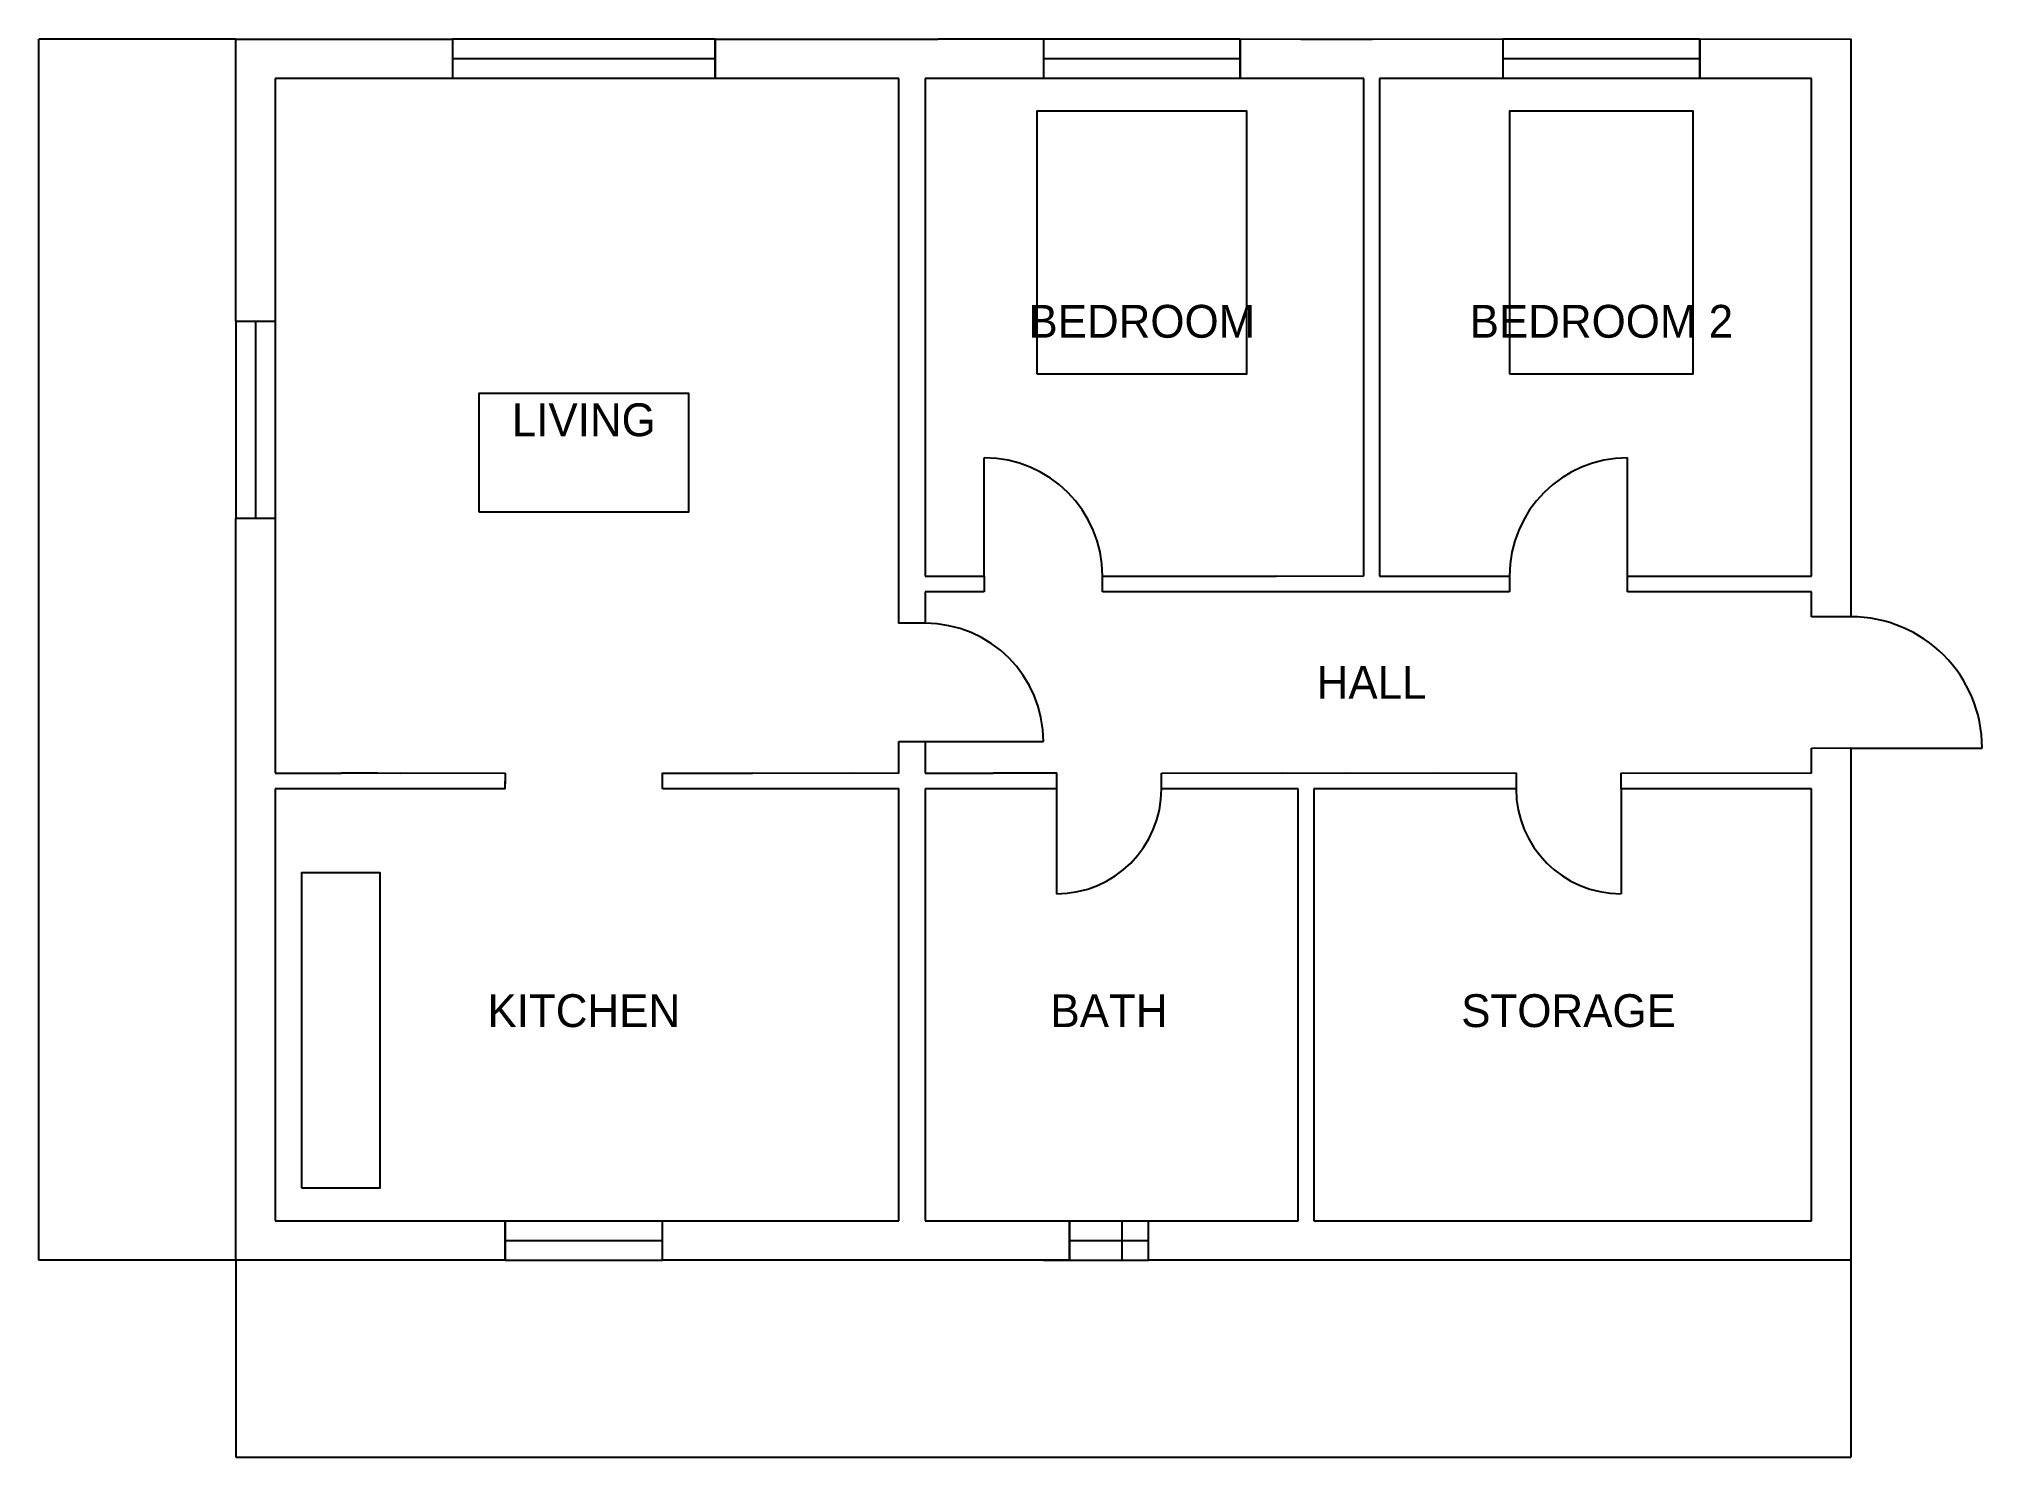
# Model space of a CAD drawing. Header units: millimetres. Extents: x -1650 to 13150, y -1650 to 9151.
import ezdxf
from ezdxf.enums import TextEntityAlignment as Align

# ---------------------------------------------------------------- set-up
doc = ezdxf.new("R2010")
doc.units = ezdxf.units.MM
for name, color, linetype in [('A-ANNO-DIMS', 7, 'Continuous'), ('A-AREA-IDEN', 7, 'Continuous'), ('A-DOOR', 7, 'Continuous'), ('A-GLAZ', 7, 'Continuous'), ('A-WALL', 7, 'Continuous'), ('I-FURN', 7, 'Continuous')]:
    doc.layers.add(name, color=color, linetype=linetype)
doc.styles.add('OpenSansCondensed-Light', font='OpenSansCondensed-Light.ttf')
doc.dimstyles.new('EZDXF', dxfattribs={"dimtxt": 0.25, "dimasz": 0.175, "dimexe": 0.375, "dimexo": 0.125, "dimgap": 0.1, "dimtad": 1, "dimlfac": 100, "dimzin": 12, "dimdsep": 46, "dimtxsty": 'OpenSansCondensed-Light', "dimblk": 'ARCHTICK', "dimcen": 2.5, "dimazin": 3, "dimtfac": 0.5, "dimtmove": 2, "dimatfit": 3})

# ---------------------------------------------------------------- blocks, each defined once
blk = doc.blocks.new('WINDOW_3L')
for p, q in [((0, 0.5), (1, 0.5)), ((0, -0.5), (0, 0.5)), ((1, -0.5), (1, 0.5)), ((0, 0), (1, 0)), ((0, -0.5), (1, -0.5))]:
    blk.add_line(p, q)
blk = doc.blocks.new('_ARCHTICK')
at = {"color": 0, "linetype": 'BYBLOCK', "const_width": 0.15}
blk.add_lwpolyline([(-0.5, -0.5), (0.5, 0.5)], dxfattribs=at)

msp = doc.modelspace()

# ---------------------------------------------------------------- linework, layer by layer
at = {"layer": 'A-DOOR'}
for p, q in [((5550, 5060), (5550, 5960)), ((10450, 5060), (10450, 5960)), ((5100, 3800), (6000, 3800)), ((12150, 3750), (13150, 3750)), ((6100, 3440), (6100, 2640)), ((10400, 3440), (10400, 2640))]:
    msp.add_line(p, q, dxfattribs=at)
for centre, radius, start, end in [((5550, 5060), 900, 0, 90), ((10450, 5060), 900, 90, -180), ((12150, 3750), 1000, 0, 90), ((5100, 3800), 900, 0, 90), ((6100, 3440), 800, -90, 0), ((10400, 3440), 800, -180, -90)]:
    msp.add_arc(centre, radius, start, end, dxfattribs=at)
at = {"layer": 'A-WALL'}
for p, q in [((-149.87201, 8584.20044), (-149.68662, 9151.07873)), ((-149.69578, 9149.90753), (1500.06649, 9149.85319)), ((-149.69578, 9149.90753), (1500.06649, 9149.85319)), ((1500.27898, 9150.16897), (1500.36, 8849.82144)), ((3499.62894, 9149.78117), (5196.66659, 9150.03175)), ((3499.76052, 8850.10239), (3500.23909, 9149.67685)), ((5196.33951, 9150.39745), (6001.06781, 9150.27901)), ((6000.31412, 9149.91038), (5999.9604, 8849.7575)), ((7500.13087, 8850.1982), (7499.62149, 9150.21799)), ((7500.00223, 9150.14855), (7962.10001, 9149.65644)), ((7961.20429, 9150.04134), (8506.78367, 9150.05499)), ((7961.20429, 9150.04134), (8506.78367, 9150.05499)), ((8507.70092, 9149.76313), (9499.21184, 9150.39224)), ((9500.21178, 9149.86146), (9499.97357, 8850.01223)), ((10999.74709, 8850.12305), (11000.06447, 9149.96961)), ((10999.92704, 9150.14746), (12149.64223, 9149.85212)), ((12149.98209, 9150.37853), (12149.79497, 8263.83695)), ((12149.98209, 9150.37853), (12149.79497, 8263.83695)), ((422.50824, 8849.88337), (149.58466, 8850.05123)), ((149.81313, 8850.2234), (150.23748, 7000.38721)), ((149.81313, 8850.2234), (150.23748, 7000.38721)), ((512.15942, 8850.26298), (422.13155, 8850.08604)), ((1500.01598, 8850.13772), (512.82852, 8850.27352)), ((3881.07948, 8849.67749), (3499.47623, 8849.70603)), ((4069.39843, 8850.0825), (3882.09357, 8849.75575)), ((4086.59082, 8849.70917), (4069.85656, 8850.10231)), ((4900.29107, 8850.0272), (4086.18163, 8849.77294)), ((4900.29107, 8850.0272), (4086.18163, 8849.77294)), ((4900.14963, 8102.05072), (4899.88428, 8849.27759)), ((5454.5231, 8850.32799), (5099.41227, 8849.87881)), ((5099.94315, 8849.62808), (5100.0265, 7701.41125)), ((5573.18412, 8850.38439), (5455.90878, 8850.02957)), ((6000.17755, 8850.25468), (5573.86274, 8850.17413)), ((6000.17755, 8850.25468), (5573.86274, 8850.17413)), ((8044.90372, 8849.91885), (7499.86632, 8850.02433)), ((8440.28454, 8850.03356), (8043.74321, 8849.94366)), ((8440.11041, 5060.24762), (8439.66096, 8850.07803)), ((8559.92424, 8849.7561), (8559.73206, 5060.01005)), ((9499.6106, 8850.16082), (8560.27541, 8849.74502)), ((11434.42643, 8849.72055), (10998.98081, 8850.26908)), ((11512.06856, 8850.27039), (11434.88755, 8849.95547)), ((11849.99552, 8849.70669), (11512.59185, 8850.2418)), ((11849.68198, 5060.03332), (11849.65799, 8849.66915)), ((-150.15917, 7985.62887), (-150.23794, 8582.5165)), ((12150.17819, 8263.58149), (12150.38306, 5699.84489)), ((12150.17819, 8263.58149), (12150.38306, 5699.84489)), ((4899.70357, 8005.25485), (4899.61823, 8103.22415)), ((4899.98123, 6524.3675), (4899.75316, 8006.3274)), ((-150.0022, 7448.68385), (-149.66363, 7985.88602)), ((5099.97645, 7702.76449), (5100.32045, 5058.76655)), ((-150.37617, 7000.08103), (-150.01523, 7449.12705)), ((8559.84721, 7330.62472), (8559.76044, 5619.61997)), ((150.11193, 6999.89495), (-150.33763, 6999.75844)), ((4899.97853, 4699.70157), (4899.94694, 6524.07394)), ((4899.97659, 4811.70285), (4899.95467, 6077.53057)), ((12149.69207, 5701.00274), (12149.96455, 4749.45206)), ((-150.34947, 4078.83401), (-149.69635, 5501.0748)), ((-150.16468, 5499.60368), (149.66799, 5500.12384)), ((149.78373, 5499.83123), (149.65618, 4248.56173)), ((149.78373, 5499.83123), (149.65618, 4248.56173)), ((5100.06316, 5060.15125), (5550.20627, 5059.95154)), ((5550.04922, 5059.73148), (5550.01137, 4940.32577)), ((6449.92124, 5059.64037), (7776.66753, 5059.90054)), ((6450.39991, 4940.11381), (6450.161, 5060.20939)), ((7777.44198, 5060.32451), (8438.83539, 5060.00626)), ((8560.10351, 5059.92361), (9550.07968, 5060.00343)), ((9549.80661, 5060.32904), (9550.19555, 4940.22239)), ((10450.10648, 4940.20268), (10449.75185, 5059.79917)), ((10450.30302, 5059.63161), (11849.64863, 5059.81675)), ((5099.99812, 4939.92887), (5099.69142, 4699.60395)), ((5550.36383, 4940.29606), (5100.08755, 4939.84356)), ((5550.36383, 4940.29606), (5100.08755, 4939.84356)), ((7175.52961, 4940.35574), (6449.76081, 4939.87025)), ((7577.26172, 4939.60848), (7176.10328, 4940.11097)), ((9550.21218, 4939.9246), (7576.66295, 4939.65644)), ((11850.09998, 4939.88735), (10449.81721, 4940.14803)), ((11850.36211, 4750.18743), (11849.79073, 4939.69109)), ((12149.8097, 4750.06579), (11849.93563, 4750.22237)), ((5099.63516, 4700.33388), (4900.0352, 4700.39152)), ((5099.63516, 4700.33388), (4900.0352, 4700.39152)), ((150.27727, 4247.70374), (150.36643, 3560.57665)), ((-150.0376, 2484.68796), (-149.87994, 4078.99247)), ((4900.05887, 3560.2646), (4899.74846, 3800.03829)), ((4900.05887, 3560.2646), (4899.74846, 3800.03829)), ((4900.3896, 3800.35156), (5100.1267, 3799.84612)), ((5099.90531, 3800.07352), (5100.24305, 3559.61308)), ((11849.75021, 3559.75446), (11850.14578, 3750.22513)), ((11849.93052, 3749.99535), (12150.35728, 3750.37115)), ((12150.2204, 3749.66086), (12149.77061, 1842.07385)), ((149.86951, 3559.84897), (655.78726, 3559.92804)), ((396.46826, 3559.88751), (552.76739, 3559.91194)), ((655.35809, 3560.16561), (927.62177, 3559.97195)), ((926.89013, 3559.75071), (1106.1137, 3560.38823)), ((926.89013, 3559.75071), (1106.1137, 3560.38823)), ((1106.08152, 3559.907), (1900.72445, 3560.39204)), ((1900.06157, 3559.63369), (1899.71709, 3439.95323)), ((3099.97043, 3559.69922), (3784.73507, 3559.70848)), ((3100.0539, 3439.62137), (3100.12755, 3560.22129)), ((3100.0539, 3439.62137), (3100.12755, 3560.22129)), ((3784.80736, 3560.04858), (4541.87611, 3559.81149)), ((4541.00937, 3560.25401), (4901.3092, 3559.69812)), ((5099.92459, 3559.86899), (5618.06116, 3559.79531)), ((5619.14393, 3560.22718), (6101.47242, 3560.23001)), ((6099.87636, 3560.31736), (6100.33044, 3440.05182)), ((6899.71695, 3440.19299), (6900.39281, 3559.90042)), ((6900.18462, 3559.8428), (7822.5745, 3560.33578)), ((7823.13826, 3559.61374), (8306.16637, 3560.24032)), ((8304.70302, 3559.88746), (8979.21272, 3560.08002)), ((8979.71128, 3559.95356), (9600.23135, 3559.92199)), ((9600.28271, 3559.98781), (9599.92209, 3440.36456)), ((10399.71922, 3439.70273), (10399.88138, 3560.09189)), ((10400.15495, 3559.66629), (11850.19888, 3560.03473)), ((923.70953, 3440.29322), (149.79509, 3439.72331)), ((150.04314, 3440.14958), (149.91057, 2581.12952)), ((1900.08103, 3439.89736), (924.3834, 3440.36731)), ((1899.91856, 3509.94898), (1899.82281, 3476.68496)), ((3635.95534, 3440.08961), (3100.6153, 3440.05932)), ((3857.18239, 3440.17075), (3636.59088, 3440.03107)), ((4229.64751, 3440.04576), (3857.84383, 3439.8662)), ((4900.38844, 3440.02391), (4230.26794, 3439.75101)), ((4899.94161, 2547.82547), (4900.1178, 3441.47534)), ((5351.12278, 3439.69956), (5099.67725, 3440.00211)), ((5100.29717, 3439.89502), (5100.03693, 644.52437)), ((5363.41651, 3440.07802), (5350.46804, 3439.8438)), ((5664.00911, 3439.85655), (5363.07798, 3440.18047)), ((5584.83119, 3439.94178), (5477.56006, 3440.05724)), ((6100.05277, 3440.3242), (5663.90459, 3440.02)), ((7940.11222, 3440.01908), (6900.16807, 3440.2418)), ((7940.13339, 150.2828), (7940.24473, 3440.26706)), ((9599.67394, 3440.29006), (8059.91954, 3439.77394)), ((8060.23014, 3439.64635), (8060.33941, 150.31376)), ((8848.25165, 3440.03819), (8217.9691, 3439.82691)), ((11850.01275, 3439.64235), (10400.0575, 3439.74264)), ((11849.71579, 150.32648), (11850.24801, 3439.70489)), ((149.63792, 2581.21768), (150.00988, 151.06865)), ((4899.72567, 2310.09236), (4899.92547, 2546.65411)), ((-149.96905, 1448.87484), (-149.89244, 2483.49856)), ((4899.92182, 1407.57898), (4900.07419, 2309.10477)), ((12149.84304, 1841.52078), (12150.15518, 1625.77069)), ((12149.88624, 1624.87027), (12149.89312, 1294.82265)), ((-150.01939, -149.90883), (-150.25106, 1449.43151)), ((4899.71266, 149.67552), (4900.14216, 1406.25289)), ((12150.05542, 1294.39235), (12150.35195, -150.29712)), ((5100.11961, 645.10285), (5099.69814, 150.66502)), ((5099.99825, 502.73265), (5099.81337, 285.8478)), ((149.78272, 150.04749), (626.39416, 150.09144)), ((627.7398, 149.76318), (770.91222, 149.81536)), ((771.60666, 149.741), (1294.66497, 150.05774)), ((771.60666, 149.741), (1294.66497, 150.05774)), ((1294.82254, 150.31275), (1899.27913, 150.12555)), ((1506.67552, 150.24714), (1888.02748, 150.12903)), ((1900.10895, 149.98579), (1900.1844, -150.14488)), ((3099.72171, -149.89778), (3100.34996, 150.19978)), ((3100.04447, 149.66954), (4899.75093, 149.90124)), ((3100.04447, 149.66954), (4899.75093, 149.90124)), ((5099.96003, 150.02437), (5282.95709, 150.15382)), ((5283.26673, 149.9639), (5396.4933, 149.85948)), ((5397.67122, 150.22123), (6199.23266, 149.76215)), ((5397.67122, 150.22123), (6199.23266, 149.76215)), ((6200.31946, 149.61283), (6200.1083, -149.84166)), ((6800.24948, -150.22301), (6799.64618, 149.72695)), ((6799.66534, 150.18965), (7021.18846, 149.66776)), ((7021.83217, 150.19663), (7407.88083, 149.79636)), ((7407.57152, 150.01724), (7599.24729, 149.91551)), ((7600.24879, 150.13791), (7939.50837, 150.02987)), ((8059.96002, 149.79724), (11849.93715, 150.29986)), ((300.77716, -149.90003), (-151.18455, -149.93386)), ((535.21778, -149.70312), (300.0972, -149.76757)), ((418.44253, -149.73513), (314.2289, -149.7637)), ((1900.16295, -149.76539), (534.51785, -150.11853)), ((3570.9083, -150.16523), (3099.05538, -149.78254)), ((4287.51895, -150.30249), (3570.14444, -149.70906)), ((6199.65948, -150.28756), (4288.72442, -149.85931)), ((11031.73934, -150.0878), (6799.00733, -149.92709)), ((11031.73934, -150.0878), (6799.00733, -149.92709)), ((12149.61929, -149.8584), (11030.92702, -149.7631))]:
    msp.add_line(p, q, dxfattribs=at)
at = {"layer": 'I-FURN'}
for points in [[(5950, 6600), (7550, 6600), (7550, 8600), (5950, 8600)], [(9550, 6600), (10950, 6600), (10950, 8600), (9550, 8600)], [(1700, 5550), (3300, 5550), (3300, 6450), (1700, 6450)], [(350, 400), (950, 400), (950, 2800), (350, 2800)]]:
    msp.add_lwpolyline(points, close=True, dxfattribs=at)

# ---------------------------------------------------------------- block references
at = {"layer": 'A-GLAZ', "yscale": 300}
for p, xscale, rotation in [((3500, 9000), 2000, 180), ((7500, 9000), 1500, 180), ((11000, 9000), 1500, 180), ((0, 7000), 1500, -90)]:
    msp.add_blockref('WINDOW_3L', p, dxfattribs=dict(at, xscale=xscale, rotation=rotation))
for p, xscale in [((1900, 0), 1200), ((6200, 0), 600)]:
    msp.add_blockref('WINDOW_3L', p, dxfattribs=dict(at, xscale=xscale))

# ---------------------------------------------------------------- texts
at = {"layer": 'A-AREA-IDEN'}
for s, p in [('BEDROOM', (6750, 7000)), ('BEDROOM 2', (10250, 7000)), ('LIVING', (2500, 6250)), ('HALL', (8500, 4250)), ('KITCHEN', (2500, 1750)), ('BATH', (6500, 1750)), ('STORAGE', (10000, 1750))]:
    msp.add_text(s, height=250, dxfattribs=at).set_placement(p, align=Align.MIDDLE_CENTER)

# ---------------------------------------------------------------- dimensions: what is measured, and where the dimension line sits
at = {"layer": 'A-ANNO-DIMS'}
for base, p1, p2 in [((-1650, -150), (-150, -150), (-150, 9150)), ((6600, -150), (6000, -150), (6000, 150))]:
    msp.add_linear_dim(base=base, p1=p1, p2=p2, angle=90, dimstyle='EZDXF', dxfattribs=at).render()
msp.add_linear_dim(base=(-150, -1650), p1=(-150, -150), p2=(12150, -150), dimstyle='EZDXF', dxfattribs=at).render()

doc.saveas('drawing.dxf')
